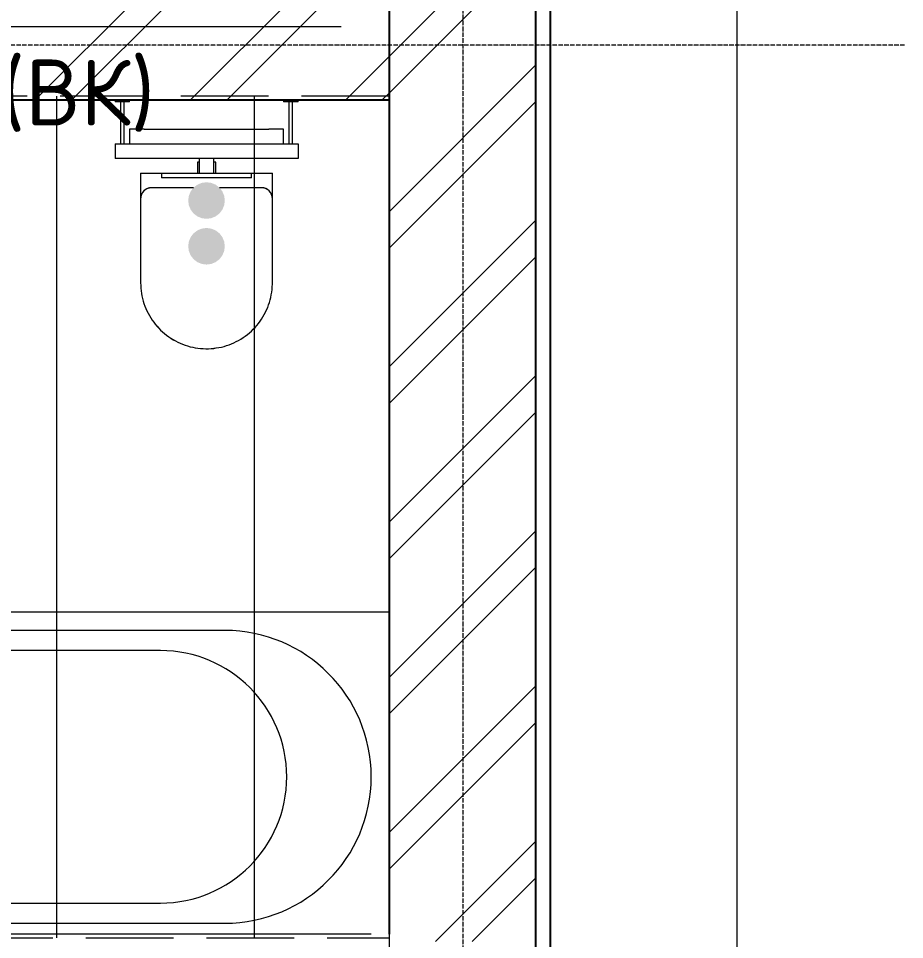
# Model space of a CAD drawing. Header units: millimetres. Extents: x -5016 to 22834, y -6019 to 18943.
# Drawn here: x 18786 to 21208, y 6455 to 8972 of the extents above; entities that cross this region are included whole.
import ezdxf
from ezdxf.enums import TextEntityAlignment as Align

# ---------------------------------------------------------------- set-up
doc = ezdxf.new("R2010")
doc.units = ezdxf.units.MM
doc.linetypes.add('ОВ_ШТРИХ', pattern=[330, 240, -90])
doc.linetypes.add('Осевая 12-2-2', pattern=[16, 12, -2, 0, -2])
for name, color, linetype, lineweight in [('A-DETL-GENF', 9, 'Continuous', 13), ('A-FLOR', 9, 'Continuous', 13), ('A-GLAZ', 8, 'Continuous', 13), ('A-WALL', 8, 'Continuous', 13), ('A-WALL-PATT', 8, 'Continuous', 13), ('P-SANR-FIXT', 9, 'Continuous', 13), ('S-GRID', 8, 'Continuous', 13), ('АР_подложка', 8, 'Continuous', 13), ('ОВ_выноски', 7, 'Continuous', 18), ('ОВ_зоны', 5, 'Continuous', 18), ('ОВ_марки', 7, 'Continuous', 18)]:
    doc.layers.add(name, color=color, linetype=linetype, lineweight=lineweight)
doc.styles.add('GOST', font='isocpeur.ttf', dxfattribs={"width": 0.9})
pattern_1 = [(45, (0, 0), (-212.132, 212.132), []), (45, (0, 100), (-212.132, 212.132), [])]

# ---------------------------------------------------------------- blocks, each defined once
blk = doc.blocks.new('INT 04 Унитаз - Унитаз подвесной Tece TECEspring K 9700997-1563499-Этаж 2 - Планировка')
at = {"layer": 'A-DETL-GENF', "true_color": 0x0000ff}
blk.add_hatch(color=5, dxfattribs=at).paths.add_polyline_path([(0, -125), (12.9, -123.3), (25, -118.3), (35.4, -110.4), (43.3, -100), (48.3, -87.9), (50, -75), (48.3, -62.1), (43.3, -50), (35.4, -39.6), (25, -31.7), (12.9, -26.7), (0, -25), (-12.9, -26.7), (-25, -31.7), (-35.4, -39.6), (-43.3, -50), (-48.3, -62.1), (-50, -75), (-48.3, -87.9), (-43.3, -100), (-35.4, -110.4), (-25, -118.3), (-12.9, -123.3)])
at = {"layer": 'A-DETL-GENF', "true_color": 0x008000}
blk.add_hatch(color=96, dxfattribs=at).paths.add_polyline_path([(0, -250), (12.9, -248.3), (25, -243.3), (35.4, -235.4), (43.3, -225), (48.3, -212.9), (50, -200), (48.3, -187.1), (43.3, -175), (35.4, -164.6), (25, -156.7), (12.9, -151.7), (0, -150), (-12.9, -151.7), (-25, -156.7), (-35.4, -164.6), (-43.3, -175), (-48.3, -187.1), (-50, -200), (-48.3, -212.9), (-43.3, -225), (-35.4, -235.4), (-25, -243.3), (-12.9, -248.3)])
at = {"layer": 'P-SANR-FIXT'}
for p, q in [((-25, 30), (-25, 0)), ((-20.2, 30), (-25, 30)), ((25, 30), (20.2, 30)), ((25, 0), (25, 30)), ((-180, 0), (-180, -300)), ((-180, 0), (-180, 0)), ((-180, 0), (-123, 0)), ((-180, 0), (-180, -70)), ((180, -300), (180, 0)), ((123, 0), (180, 0)), ((180, 0), (180, 0)), ((180, -70), (180, 0)), ((-35.6, -40), (-150, -40)), ((150, -40), (35.4, -40)), ((-180, -70), (-180, -300)), ((180, -300), (180, -70))]:
    blk.add_line(p, q, dxfattribs=at)
at = {"layer": 'P-SANR-FIXT', "flags": 128}
for points in [[(-150, -40), (-151.2, -40), (-152.4, -40.1), (-153.6, -40.2), (-154.8, -40.4), (-156, -40.6), (-157.1, -40.9), (-158.3, -41.2), (-159.4, -41.5), (-160.6, -41.9), (-161.7, -42.4), (-162.8, -42.9), (-163.9, -43.4), (-164.9, -44), (-165.9, -44.6), (-166.9, -45.2), (-167.9, -45.9), (-168.9, -46.7), (-169.8, -47.4), (-170.7, -48.3), (-171.5, -49.1), (-172.3, -50), (-173.1, -50.9), (-173.9, -51.8), (-174.6, -52.8), (-175.2, -53.8), (-175.9, -54.8), (-176.5, -55.9), (-177, -56.9), (-177.5, -58), (-178, -59.1), (-178.4, -60.3), (-178.7, -61.4), (-179.1, -62.6), (-179.3, -63.7), (-179.6, -64.9), (-179.7, -66.1), (-179.9, -67.3), (-180, -68.5), (-180, -69.7), (-180, -70)], [(180, -70), (180, -68.8), (179.9, -67.6), (179.8, -66.4), (179.6, -65.2), (179.4, -64), (179.1, -62.9), (178.8, -61.7), (178.5, -60.6), (178.1, -59.4), (177.6, -58.3), (177.1, -57.2), (176.6, -56.1), (176, -55.1), (175.4, -54.1), (174.8, -53.1), (174.1, -52.1), (173.3, -51.1), (172.6, -50.2), (171.7, -49.3), (170.9, -48.5), (170, -47.7), (169.1, -46.9), (168.2, -46.1), (167.2, -45.4), (166.2, -44.8), (165.2, -44.1), (164.1, -43.5), (163.1, -43), (162, -42.5), (160.9, -42), (159.7, -41.6), (158.6, -41.3), (157.4, -40.9), (156.3, -40.7), (155.1, -40.4), (153.9, -40.3), (152.7, -40.1), (151.5, -40), (150.3, -40), (150, -40)], [(-180, -300), (-179.9, -307.2), (-179.4, -314.4), (-178.7, -321.5), (-177.7, -328.7), (-176.4, -335.8), (-174.8, -342.8), (-173, -349.7), (-170.9, -356.6), (-168.5, -363.4), (-165.8, -370.1), (-162.9, -376.7), (-159.7, -383.1), (-156.2, -389.4), (-152.5, -395.6), (-148.6, -401.6), (-144.4, -407.5), (-140, -413.2), (-135.3, -418.7), (-130.5, -424), (-125.4, -429.1), (-120.1, -434), (-114.7, -438.7), (-109, -443.2), (-103.2, -447.5), (-97.3, -451.5), (-91.1, -455.2), (-84.8, -458.8), (-78.4, -462), (-71.9, -465), (-65.2, -467.8), (-58.5, -470.2), (-51.6, -472.4), (-44.7, -474.4), (-37.7, -476), (-30.6, -477.4), (-23.5, -478.5), (-16.3, -479.3), (-9.1, -479.8), (-1.9, -480), (5.3, -479.9), (12.4, -479.6), (19.6, -478.9), (26.8, -478), (33.9, -476.8), (40.9, -475.3), (47.9, -473.5), (54.8, -471.5), (61.6, -469.1), (68.3, -466.5), (74.9, -463.7), (81.4, -460.5), (87.7, -457.2), (94, -453.5), (100, -449.6), (105.9, -445.5), (111.7, -441.2), (117.2, -436.6), (122.6, -431.8), (127.8, -426.8), (132.7, -421.6), (137.5, -416.2), (142, -410.6), (146.3, -404.8), (150.4, -398.9), (154.2, -392.8), (157.8, -386.5), (161.2, -380.2), (164.2, -373.7), (167.1, -367), (169.6, -360.3), (171.9, -353.5), (173.9, -346.6), (175.6, -339.6), (177, -332.5), (178.2, -325.4), (179.1, -318.3), (179.7, -311.1), (180, -303.9), (180, -300)], [(-180, -300), (-179.9, -307.2), (-179.5, -314.4), (-178.8, -321.6), (-177.7, -328.7), (-176.5, -335.8), (-174.9, -342.8), (-173, -349.8), (-170.9, -356.6), (-168.5, -363.4), (-165.8, -370.1), (-162.9, -376.7), (-159.7, -383.1), (-156.2, -389.5), (-152.5, -395.6), (-148.6, -401.7), (-144.4, -407.5), (-140, -413.2), (-135.4, -418.7), (-130.5, -424), (-125.4, -429.2), (-120.2, -434.1), (-114.7, -438.8), (-109.1, -443.2), (-103.3, -447.5), (-97.3, -451.5), (-91.1, -455.3), (-84.9, -458.8), (-78.4, -462.1), (-71.9, -465.1), (-65.2, -467.8), (-58.5, -470.3), (-51.6, -472.5), (-44.7, -474.4), (-37.7, -476.1), (-30.6, -477.4), (-23.5, -478.5), (-16.3, -479.3), (-9.1, -479.8), (-1.9, -480), (5.3, -480), (12.4, -479.6), (19.6, -479), (26.8, -478), (33.9, -476.8), (40.9, -475.3), (47.9, -473.6), (54.8, -471.5), (61.6, -469.2), (68.3, -466.6), (74.9, -463.7), (81.4, -460.6), (87.8, -457.2), (94, -453.6), (100.1, -449.7), (106, -445.6), (111.7, -441.2), (117.3, -436.6), (122.6, -431.8), (127.8, -426.8), (132.8, -421.6), (137.5, -416.2), (142.1, -410.6), (146.4, -404.8), (150.4, -398.9), (154.3, -392.8), (157.9, -386.6), (161.2, -380.2), (164.3, -373.7), (167.1, -367), (169.6, -360.3), (171.9, -353.5), (173.9, -346.6), (175.6, -339.6), (177.1, -332.5), (178.2, -325.4), (179.1, -318.3), (179.7, -311.1), (180, -303.9), (180, -300)]]:
    blk.add_lwpolyline(points, dxfattribs=at)
at = {"layer": 'P-SANR-FIXT'}
for centre, start, end in [((-150, -70), 90, 180), ((150, -70), 360, 90)]:
    blk.add_arc(centre, 30, start, end, dxfattribs=at)
blk = doc.blocks.new('INT 04 Инсталяция - Комплект для установки подвесного унитаза_ TECEnov-1563503-Этаж 2 - Планировка')
at = {"layer": 'P-SANR-FIXT'}
for p, q in [((-25, 30), (-25, 0)), ((25, 0), (25, 30))]:
    blk.add_line(p, q, dxfattribs=at)
blk = doc.blocks.new('INT 04 Инсталляция для унитаза - Инсталляция для унитаза-1566561-Этаж 2 - Планировка')
at = {"layer": 'P-SANR-FIXT'}
for p, q in [((-250, 0), (-250, -5)), ((-210, -5), (-210, 0)), ((210, 0), (210, -5)), ((250, -5), (250, 0)), ((-210, -5), (-250, -5)), ((-235, -5), (-235, -120)), ((-225, -120), (-225, -5)), ((250, -5), (210, -5)), ((225, -5), (225, -120)), ((235, -120), (235, -5)), ((-210, -80), (-210, -120)), ((-170, -80), (-210, -80)), ((-170, -80), (170, -80)), ((210, -80), (170, -80)), ((210, -120), (210, -80)), ((-250, -120), (250, -120)), ((-250, -120), (-250, -160)), ((250, -120), (250, -160)), ((250, -160), (-250, -160)), ((-20, -160), (-20, -200)), ((20, -200), (20, -160))]:
    blk.add_line(p, q, dxfattribs=at)
blk = doc.blocks.new('INT 04 К - Клавиша с двумя прямоугольными кнопками-1566562-Этаж 2 - Планировка')
at = {"layer": 'P-SANR-FIXT'}
for p, q in [((0, 0), (246, 0)), ((0, 0), (0, -13)), ((246, -13), (246, 0)), ((246, -13), (0, -13))]:
    blk.add_line(p, q, dxfattribs=at)
blk = doc.blocks.new('INT 04 Ванна встраиваемая - INT 04 Ванна встраиваемая-1564802-Этаж 2 - Планировка')
at = {"layer": 'A-DETL-GENF', "true_color": 0x008000}
h = blk.add_hatch(color=96, dxfattribs=at)
h.paths.add_polyline_path([(-742.4, -137.5), (-739.6, -135.4), (-731.7, -125), (-726.3, -109.7), (-754, -109.9), (-754, -130), (-750, -131.7), (-742.8, -137.2)])
h.paths.add_polyline_path([(-807.6, -137.5), (-800, -131.7), (-801.1, -110), (-823.7, -110), (-823.3, -112.9), (-817, -126.7), (-809.2, -136.3)])
h.paths.add_polyline_path([(-791.9, -128.3), (-791.2, -126.9), (-791.9, -128.3)])
h.paths.add_polyline_path([(-780, -110), (-782.3, -109.2), (-781, -109.9)])
h.paths.add_polyline_path([(-789.6, -102.6), (-788.7, -99), (-789.8, -98.3), (-789.7, -102.5)])
h.paths.add_polyline_path([(-787, -92.9), (-782.6, -91.4), (-786.8, -92.7)])
h.paths.add_polyline_path([(-760, -91), (-726.3, -90.1), (-726.7, -87.1), (-731.7, -75), (-742.4, -62.5), (-754, -70), (-760, -73.3), (-760, -90.7)])
h.paths.add_polyline_path([(-819.2, -90), (-800, -89.6), (-800.4, -68), (-807.6, -62.5), (-810.4, -64.6), (-818.3, -75), (-823.3, -90)])
at = {"layer": 'P-SANR-FIXT'}
for p, q in [((950, 350), (-850, 350)), ((500, 300), (-400, 300)), ((324.2, 245), (-223.8, 245)), ((-223.8, -445), (324.2, -445)), ((-400, -500), (500, -500))]:
    blk.add_line(p, q, dxfattribs=at)
for centre, radius, start, end in [((-400, -100), 400, 90, 157.9543), ((500, -100), 400, 270, 90), ((-223.8, -100), 345, 90, 154.2035), ((324.2, -100), 345, 270, 90), ((-400, -100), 400, 202.0464, 270), ((-223.8, -100), 345, 205.7965, 270)]:
    blk.add_arc(centre, radius, start, end, dxfattribs=at)
blk = doc.blocks.new('INT 20 Подоконник - Подоконник внутри-1566579-Этаж 2 - Планировка')
at = {"layer": 'A-GLAZ'}
for p, q in [((-950, 0), (-950, -290)), ((850, 0), (-950, 0)), ((850, -290), (850, 0)), ((-900, -290), (800, -290))]:
    blk.add_line(p, q, dxfattribs=at)
blk = doc.blocks.new('АР_План_2_этажа')
at = {"layer": 'A-WALL-PATT', "lineweight": 9}
h = blk.add_hatch(dxfattribs=at)
h.set_pattern_fill('FP_1', color=256, style=0, pattern_type=2)
h.set_pattern_definition(pattern_1)
h.paths.add_polyline_path([(22368.2, 11122.6), (22368.2, 18672.6), (21968.2, 18672.6), (21968.2, 11122.6), (22067.3, 11122.6)])
h = blk.add_hatch(dxfattribs=at)
h.set_pattern_fill('FP_1', color=256, style=0, pattern_type=2)
h.set_pattern_definition(pattern_1)
h.paths.add_polyline_path([(21968.2, 13422.6), (21968.2, 13722.6), (19468.2, 13722.6), (19468.2, 13422.6), (21706.3, 13422.6)])
h.paths.add_polyline_path([(18668.2, 13422.6), (18668.2, 13722.6), (14868.2, 13722.6), (14868.2, 13422.6), (18096, 13422.6)])
at = {"layer": 'A-FLOR'}
blk.add_line((22918.2, 3122.6), (22918.2, 20922.6), dxfattribs=at)
at = {"layer": 'A-WALL', "lineweight": 25}
for p, q in [((22408.2, 10682.6), (22408.2, 20412.6)), ((22368.2, 10722.6), (22368.2, 20372.6)), ((21968.2, 11142.6), (21968.2, 13722.6)), ((19468.2, 13422.6), (21968.2, 13422.6))]:
    blk.add_line(p, q, dxfattribs=at)
at = {"layer": 'S-GRID', "color": 251, "linetype": 'Осевая 12-2-2', "true_color": 0x646464}
for p, q in [((22168.2, 22574.8), (22168.2, -1346.2)), ((23375.6, 13572.6), (-1176.1, 13572.6))]:
    blk.add_line(p, q, dxfattribs=at)
at = {"layer": 'A-GLAZ', "rotation": 180}
blk.add_blockref('INT 20 Подоконник - Подоконник внутри-1566579-Этаж 2 - Планировка', (21018.2, 10852.6), dxfattribs=at)
at = {"layer": 'P-SANR-FIXT'}
for name, p in [('INT 04 Инсталляция для унитаза - Инсталляция для унитаза-1566561-Этаж 2 - Планировка', (21468.2, 13422.6)), ('INT 04 Унитаз - Унитаз подвесной Tece TECEspring K 9700997-1563499-Этаж 2 - Планировка', (21468.2, 13222.6)), ('INT 04 Инсталяция - Комплект для установки подвесного унитаза_ TECEnov-1563503-Этаж 2 - Планировка', (21468.2, 13222.6)), ('INT 04 К - Клавиша с двумя прямоугольными кнопками-1566562-Этаж 2 - Планировка', (21345.2, 13222.6)), ('INT 04 Ванна встраиваемая - INT 04 Ванна встраиваемая-1564802-Этаж 2 - Планировка', (21018.2, 11672.6))]:
    blk.add_blockref(name, p, dxfattribs=at)

msp = doc.modelspace()

# ---------------------------------------------------------------- block references
at = {"layer": 'АР_подложка'}
msp.add_blockref('АР_План_2_этажа', (-2168, -4673), dxfattribs=at)

# ---------------------------------------------------------------- next in the draw order: hatches: boundary and pattern name
at = {"layer": 'ОВ_зоны'}
h = msp.add_hatch(dxfattribs=at)
h.set_pattern_fill('ANSI31', scale=170, angle=45)
h.paths.add_polyline_path([(12700, 6460), (19800, 6460), (19800, 8760), (12700, 8760)])

# ---------------------------------------------------------------- next in the draw order: linework, layer by layer
at = {"layer": 'ОВ_выноски'}
msp.add_lwpolyline([(16200, 8950), (19668, 8950)], dxfattribs=at)
at = {"layer": 'ОВ_зоны', "linetype": 'ОВ_ШТРИХ'}
msp.add_lwpolyline([(12700, 6460), (19800, 6460), (19800, 8760), (12700, 8760)], close=True, dxfattribs=at)

# ---------------------------------------------------------------- next in the draw order: texts
at = {"layer": 'ОВ_марки', "style": 'GOST'}
msp.add_text('в сифон у ванны 2.9 (ВК)', height=180, dxfattribs=at).set_placement((16260, 8860), align=Align.TOP_LEFT)

doc.saveas('drawing.dxf')
